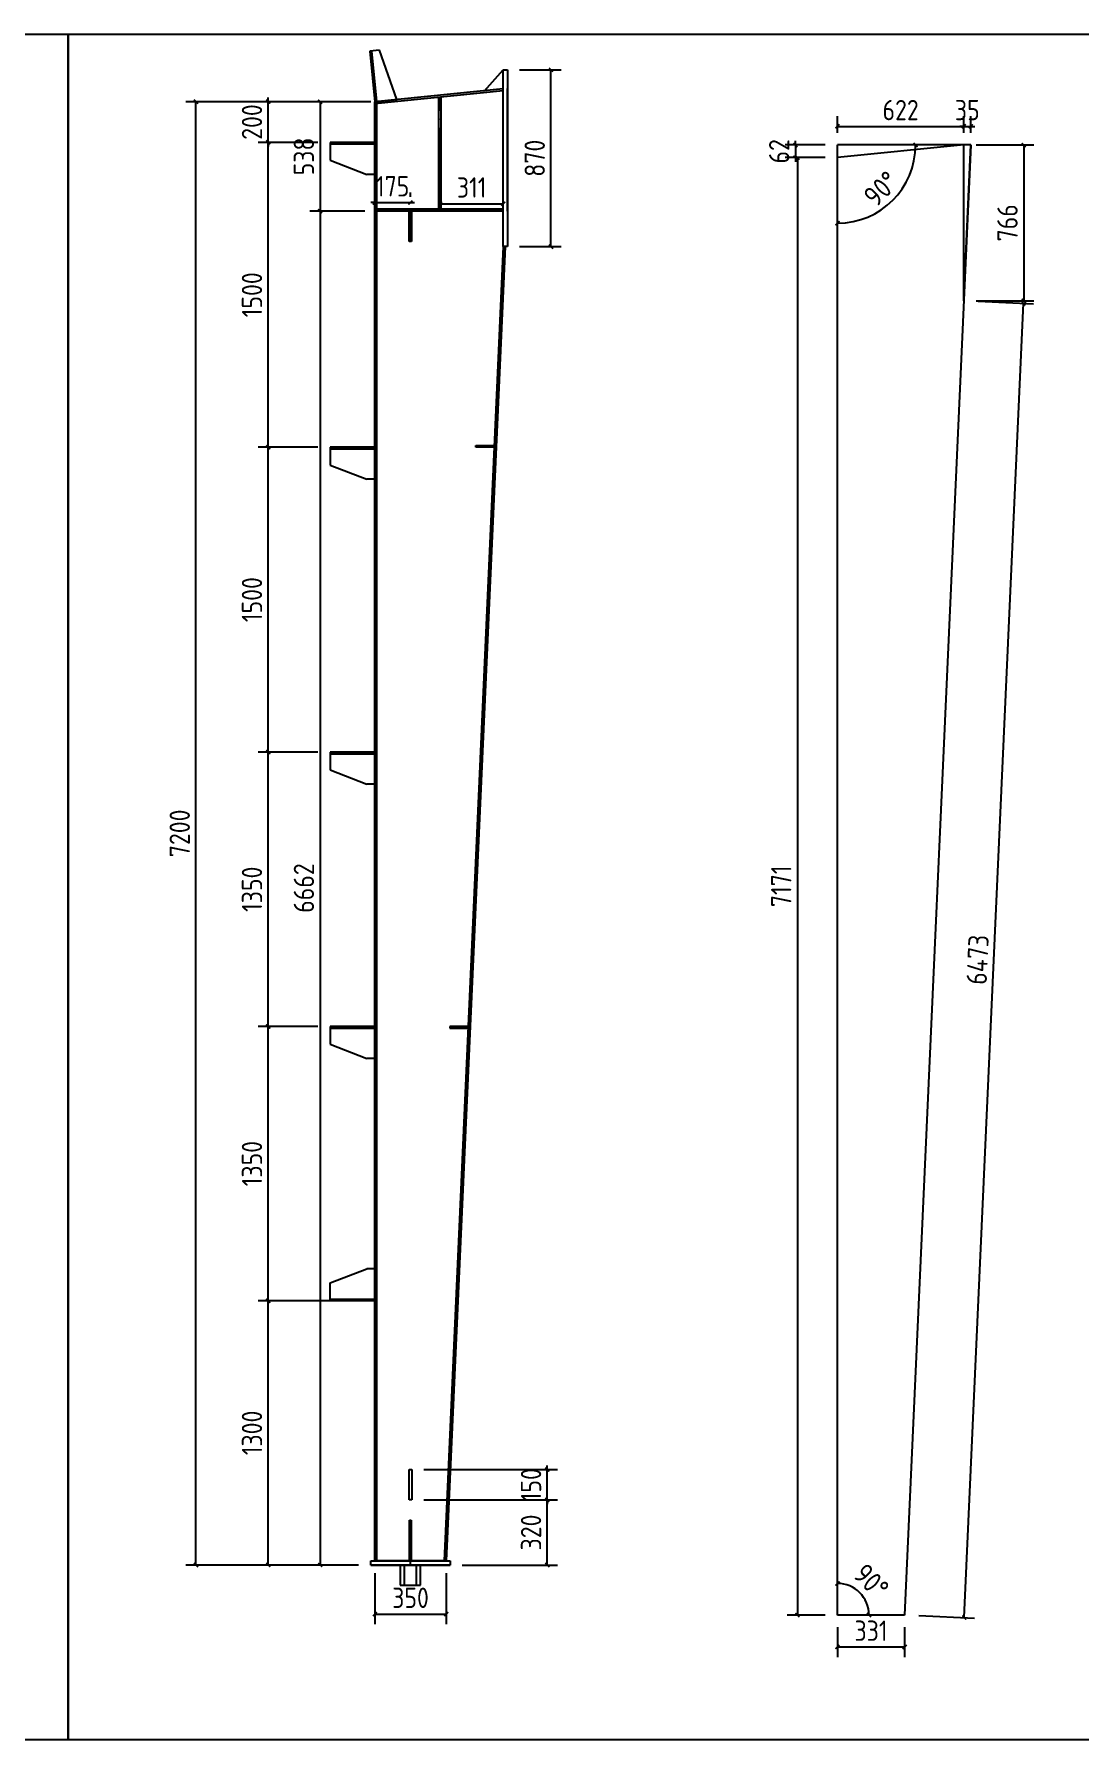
# Model space of a CAD drawing. Extents: x 810015 to 1451442, y -271755 to 145013.
# Drawn here: x 886068 to 911806, y 21887 to 63852 of the extents above; entities that cross this region are included whole.
import ezdxf

# ---------------------------------------------------------------- set-up
doc = ezdxf.new("R2010")
doc.units = 0
doc.header["$LTSCALE"] = 1000
doc.header["$MEASUREMENT"] = 0
doc.linetypes.add('DOTE', pattern=[2.42, 2, -0.2, 0.02, -0.2])
doc.styles.get("Standard").update_dxf_attribs({"font": 'gbenor.shx', "bigfont": 'gbcbig.shx'})
doc.dimstyles.get("Standard").update_dxf_attribs({"dimscale": 100, "dimtxt": 2.5, "dimasz": 1, "dimexe": 2.5, "dimexo": 3, "dimgap": 1.5, "dimtad": 1, "dimdec": 0, "dimzin": 0, "dimdsep": 46, "dimtxsty": 'Standard', "dimblk": 'ARCHTICK', "dimcen": 0.09, "dimadec": 0, "dimazin": 0, "dimtfac": 1, "dimtdec": 0, "dimtix": 1, "dimtmove": 2, "dimatfit": 3, "dimfxl": 1, "dimtolj": 1, "dimtzin": 0, "dimarcsym": 0})

# ---------------------------------------------------------------- blocks, each defined once
blk = doc.blocks.new('_ArchTick')
at = {"color": 0, "linetype": 'ByBlock', "const_width": 0.4}
blk.add_lwpolyline([(-0.5, -0.5), (0.5, 0.5)], dxfattribs=at)
blk = doc.blocks.new('*D997')
at = {"color": 0, "lineweight": -2}
for p, q in [((894454, 25989), (894454, 24732)), ((896209, 25989), (896209, 24732)), ((894454, 24982), (896209, 24982))]:
    blk.add_line(p, q, dxfattribs=at)
at = {"layer": 'Defpoints', "color": 0}
for p in [(894454, 26289), (896209, 26289), (896209, 24982)]:
    blk.add_point(p, dxfattribs=at)
at = {"color": 0, "lineweight": -2, "xscale": 100, "yscale": 100, "zscale": 100, "rotation": 180}
blk.add_blockref('_ArchTick', (894454, 24982), dxfattribs=at)
at = {"color": 0, "lineweight": -2, "xscale": 100, "yscale": 100, "zscale": 100}
blk.add_blockref('_ArchTick', (896209, 24982), dxfattribs=at)
at = {"color": 0, "insert": (895332, 25382), "char_height": 500, "attachment_point": 5}
blk.add_mtext('\\A1;350', dxfattribs=at)
blk = doc.blocks.new('*D998')
at = {"color": 0, "lineweight": -2}
for p, q in [((893624, 62189), (889802, 62189)), ((890052, 26189), (890052, 62189)), ((894054, 26189), (889802, 26189))]:
    blk.add_line(p, q, dxfattribs=at)
at = {"layer": 'Defpoints', "color": 0}
for p in [(890052, 62189), (893924, 62189), (894354, 26189)]:
    blk.add_point(p, dxfattribs=at)
at = {"color": 0, "lineweight": -2, "xscale": 100, "yscale": 100, "zscale": 100}
for p, rotation in [((890052, 62189), 90), ((890052, 26189), 270)]:
    blk.add_blockref('_ArchTick', p, dxfattribs=dict(at, rotation=rotation))
at = {"color": 0, "insert": (889652, 44189), "char_height": 500, "attachment_point": 5, "rotation": 90}
blk.add_mtext('\\A1;7200', dxfattribs=at)
blk = doc.blocks.new('*D999')
at = {"color": 0, "lineweight": -2}
for p, q in [((894030, 32689), (891580, 32689)), ((891830, 26189), (891830, 32689)), ((894054, 26189), (891580, 26189))]:
    blk.add_line(p, q, dxfattribs=at)
at = {"layer": 'Defpoints', "color": 0}
for p in [(891830, 32689), (894330, 32689), (894354, 26189)]:
    blk.add_point(p, dxfattribs=at)
at = {"color": 0, "lineweight": -2, "xscale": 100, "yscale": 100, "zscale": 100}
for p, rotation in [((891830, 32689), 90), ((891830, 26189), 270)]:
    blk.add_blockref('_ArchTick', p, dxfattribs=dict(at, rotation=rotation))
at = {"color": 0, "insert": (891430, 29439), "char_height": 500, "attachment_point": 5, "rotation": 90}
blk.add_mtext('\\A1;1300', dxfattribs=at)
blk = doc.blocks.new('*D1000')
at = {"color": 0, "lineweight": -2}
for p, q in [((893054, 39439), (891580, 39439)), ((891830, 32689), (891830, 39439)), ((894030, 32689), (891580, 32689))]:
    blk.add_line(p, q, dxfattribs=at)
at = {"layer": 'Defpoints', "color": 0}
for p in [(891830, 39439), (893354, 39439), (894330, 32689)]:
    blk.add_point(p, dxfattribs=at)
at = {"color": 0, "lineweight": -2, "xscale": 100, "yscale": 100, "zscale": 100}
for p, rotation in [((891830, 39439), 90), ((891830, 32689), 270)]:
    blk.add_blockref('_ArchTick', p, dxfattribs=dict(at, rotation=rotation))
at = {"color": 0, "insert": (891430, 36064), "char_height": 500, "attachment_point": 5, "rotation": 90}
blk.add_mtext('\\A1;1350', dxfattribs=at)
blk = doc.blocks.new('*D1001')
at = {"color": 0, "lineweight": -2}
for p, q in [((893054, 46189), (891580, 46189)), ((891830, 39439), (891830, 46189)), ((893054, 39439), (891580, 39439))]:
    blk.add_line(p, q, dxfattribs=at)
at = {"layer": 'Defpoints', "color": 0}
for p in [(891830, 46189), (893354, 46189), (893354, 39439)]:
    blk.add_point(p, dxfattribs=at)
at = {"color": 0, "lineweight": -2, "xscale": 100, "yscale": 100, "zscale": 100}
for p, rotation in [((891830, 46189), 90), ((891830, 39439), 270)]:
    blk.add_blockref('_ArchTick', p, dxfattribs=dict(at, rotation=rotation))
at = {"color": 0, "insert": (891430, 42814), "char_height": 500, "attachment_point": 5, "rotation": 90}
blk.add_mtext('\\A1;1350', dxfattribs=at)
blk = doc.blocks.new('*D1002')
at = {"color": 0, "lineweight": -2}
for p, q in [((893054, 53689), (891580, 53689)), ((891830, 46189), (891830, 53689)), ((893054, 46189), (891580, 46189))]:
    blk.add_line(p, q, dxfattribs=at)
at = {"layer": 'Defpoints', "color": 0}
for p in [(891830, 53689), (893354, 53689), (893354, 46189)]:
    blk.add_point(p, dxfattribs=at)
at = {"color": 0, "lineweight": -2, "xscale": 100, "yscale": 100, "zscale": 100}
for p, rotation in [((891830, 53689), 90), ((891830, 46189), 270)]:
    blk.add_blockref('_ArchTick', p, dxfattribs=dict(at, rotation=rotation))
at = {"color": 0, "insert": (891430, 49939), "char_height": 500, "attachment_point": 5, "rotation": 90}
blk.add_mtext('\\A1;1500', dxfattribs=at)
blk = doc.blocks.new('*D1003')
at = {"color": 0, "lineweight": -2}
for p, q in [((893054, 61189), (891580, 61189)), ((891830, 53689), (891830, 61189)), ((893054, 53689), (891580, 53689))]:
    blk.add_line(p, q, dxfattribs=at)
at = {"layer": 'Defpoints', "color": 0}
for p in [(891830, 61189), (893354, 61189), (893354, 53689)]:
    blk.add_point(p, dxfattribs=at)
at = {"color": 0, "lineweight": -2, "xscale": 100, "yscale": 100, "zscale": 100}
for p, rotation in [((891830, 61189), 90), ((891830, 53689), 270)]:
    blk.add_blockref('_ArchTick', p, dxfattribs=dict(at, rotation=rotation))
at = {"color": 0, "insert": (891430, 57439), "char_height": 500, "attachment_point": 5, "rotation": 90}
blk.add_mtext('\\A1;1500', dxfattribs=at)
blk = doc.blocks.new('*D1004')
at = {"color": 0, "lineweight": -2}
for p, q in [((893535, 62189), (891580, 62189)), ((891830, 62189), (891830, 62289)), ((891830, 61189), (891830, 62189)), ((893054, 61189), (891580, 61189)), ((891830, 61189), (891830, 61089))]:
    blk.add_line(p, q, dxfattribs=at)
at = {"layer": 'Defpoints', "color": 0}
for p in [(891830, 62189), (893835, 62189), (893354, 61189)]:
    blk.add_point(p, dxfattribs=at)
at = {"color": 0, "lineweight": -2, "xscale": 100, "yscale": 100, "zscale": 100}
for p, rotation in [((891830, 62189), 270), ((891830, 61189), 90)]:
    blk.add_blockref('_ArchTick', p, dxfattribs=dict(at, rotation=rotation))
at = {"color": 0, "insert": (891430, 61689), "char_height": 500, "attachment_point": 5, "rotation": 90}
blk.add_mtext('\\A1;200', dxfattribs=at)
blk = doc.blocks.new('*D1005')
at = {"color": 0, "lineweight": -2}
for p, q in [((898015, 62973), (899039, 62973)), ((898789, 58623), (898789, 62973)), ((898015, 58623), (899039, 58623))]:
    blk.add_line(p, q, dxfattribs=at)
at = {"layer": 'Defpoints', "color": 0}
for p in [(897715, 62973), (898789, 62973), (897715, 58623)]:
    blk.add_point(p, dxfattribs=at)
at = {"color": 0, "lineweight": -2, "xscale": 100, "yscale": 100, "zscale": 100}
for p, rotation in [((898789, 62973), 90), ((898789, 58623), 270)]:
    blk.add_blockref('_ArchTick', p, dxfattribs=dict(at, rotation=rotation))
at = {"color": 0, "insert": (898389, 60798), "char_height": 500, "attachment_point": 5, "rotation": 90}
blk.add_mtext('\\A1;870', dxfattribs=at)
blk = doc.blocks.new('*D1006')
at = {"color": 0, "lineweight": -2}
for p, q in [((894154, 62189), (892858, 62189)), ((893108, 62189), (893108, 59498)), ((894204, 59498), (892858, 59498))]:
    blk.add_line(p, q, dxfattribs=at)
at = {"layer": 'Defpoints', "color": 0}
for p in [(894454, 62189), (893108, 59498), (894504, 59498)]:
    blk.add_point(p, dxfattribs=at)
at = {"color": 0, "lineweight": -2, "xscale": 100, "yscale": 100, "zscale": 100}
for p, rotation in [((893108, 62189), 90), ((893108, 59498), 270)]:
    blk.add_blockref('_ArchTick', p, dxfattribs=dict(at, rotation=rotation))
at = {"color": 0, "insert": (892708, 60843), "char_height": 500, "attachment_point": 5, "rotation": 90}
blk.add_mtext('\\A1;538', dxfattribs=at)
blk = doc.blocks.new('*D1007')
at = {"color": 0, "lineweight": -2}
for p, q in [((894204, 59498), (892858, 59498)), ((893108, 59498), (893108, 26189)), ((894054, 26189), (892858, 26189))]:
    blk.add_line(p, q, dxfattribs=at)
at = {"layer": 'Defpoints', "color": 0}
for p in [(894504, 59498), (893108, 26189), (894354, 26189)]:
    blk.add_point(p, dxfattribs=at)
at = {"color": 0, "lineweight": -2, "xscale": 100, "yscale": 100, "zscale": 100}
for p, rotation in [((893108, 59498), 90), ((893108, 26189), 270)]:
    blk.add_blockref('_ArchTick', p, dxfattribs=dict(at, rotation=rotation))
at = {"color": 0, "insert": (892708, 42843), "char_height": 500, "attachment_point": 5, "rotation": 90}
blk.add_mtext('\\A1;6662', dxfattribs=at)
blk = doc.blocks.new('*D1008')
at = {"color": 0, "lineweight": -2}
for p, q in [((895662, 27789), (898948, 27789)), ((898698, 26189), (898698, 27789)), ((896604, 26189), (898948, 26189))]:
    blk.add_line(p, q, dxfattribs=at)
at = {"layer": 'Defpoints', "color": 0}
for p in [(895362, 27789), (898698, 27789), (896304, 26189)]:
    blk.add_point(p, dxfattribs=at)
at = {"color": 0, "lineweight": -2, "xscale": 100, "yscale": 100, "zscale": 100}
for p, rotation in [((898698, 27789), 90), ((898698, 26189), 270)]:
    blk.add_blockref('_ArchTick', p, dxfattribs=dict(at, rotation=rotation))
at = {"color": 0, "insert": (898298, 26989), "char_height": 500, "attachment_point": 5, "rotation": 90}
blk.add_mtext('\\A1;320', dxfattribs=at)
blk = doc.blocks.new('*D1009')
at = {"color": 0, "lineweight": -2}
for p, q in [((895662, 28539), (898948, 28539)), ((898698, 28539), (898698, 28639)), ((898698, 27789), (898698, 28539)), ((895662, 27789), (898948, 27789)), ((898698, 27789), (898698, 27689))]:
    blk.add_line(p, q, dxfattribs=at)
at = {"layer": 'Defpoints', "color": 0}
for p in [(895362, 28539), (898698, 28539), (895362, 27789)]:
    blk.add_point(p, dxfattribs=at)
at = {"color": 0, "lineweight": -2, "xscale": 100, "yscale": 100, "zscale": 100}
for p, rotation in [((898698, 28539), 270), ((898698, 27789), 90)]:
    blk.add_blockref('_ArchTick', p, dxfattribs=dict(at, rotation=rotation))
at = {"color": 0, "insert": (898298, 28164), "char_height": 500, "attachment_point": 5, "rotation": 90}
blk.add_mtext('\\A1;150', dxfattribs=at)
blk = doc.blocks.new('*D295')
at = {"color": 0, "lineweight": -2}
for p, q in [((908960, 24895), (910417, 57229)), ((909299, 57279), (910666, 57218)), ((907843, 24945), (909210, 24883))]:
    blk.add_line(p, q, dxfattribs=at)
at = {"layer": 'Defpoints', "color": 0}
for p in [(908999, 57293), (910417, 57229), (907543, 24958)]:
    blk.add_point(p, dxfattribs=at)
at = {"color": 0, "lineweight": -2, "xscale": 100, "yscale": 100, "zscale": 100}
for p, rotation in [((910417, 57229), 87.42162862527373), ((908960, 24895), 267.4216286252737)]:
    blk.add_blockref('_ArchTick', p, dxfattribs=dict(at, rotation=rotation))
at = {"color": 0, "insert": (909289, 41080), "char_height": 500, "attachment_point": 5, "rotation": 87.4216}
blk.add_mtext('\\A1;6473', dxfattribs=at)
blk = doc.blocks.new('*D1015')
at = {"color": 0, "lineweight": -2}
for p, q in [((905839, 24658), (905839, 23922)), ((907493, 24658), (907493, 23922)), ((905839, 24172), (907493, 24172))]:
    blk.add_line(p, q, dxfattribs=at)
at = {"layer": 'Defpoints', "color": 0}
for p in [(905839, 24958), (907493, 24958), (907493, 24172)]:
    blk.add_point(p, dxfattribs=at)
at = {"color": 0, "lineweight": -2, "xscale": 100, "yscale": 100, "zscale": 100, "rotation": 180}
blk.add_blockref('_ArchTick', (905839, 24172), dxfattribs=at)
at = {"color": 0, "lineweight": -2, "xscale": 100, "yscale": 100, "zscale": 100}
blk.add_blockref('_ArchTick', (907493, 24172), dxfattribs=at)
at = {"color": 0, "insert": (906666, 24572), "char_height": 500, "attachment_point": 5}
blk.add_mtext('\\A1;331', dxfattribs=at)
blk = doc.blocks.new('*D1016')
at = {"color": 0, "lineweight": -2}
for p, q in [((905839, 61424), (905839, 61833)), ((908949, 61424), (908949, 61833)), ((905839, 61583), (908949, 61583))]:
    blk.add_line(p, q, dxfattribs=at)
at = {"layer": 'Defpoints', "color": 0}
for p in [(908949, 61583), (905839, 61124), (908949, 61124)]:
    blk.add_point(p, dxfattribs=at)
at = {"color": 0, "lineweight": -2, "xscale": 100, "yscale": 100, "zscale": 100, "rotation": 180}
blk.add_blockref('_ArchTick', (905839, 61583), dxfattribs=at)
at = {"color": 0, "lineweight": -2, "xscale": 100, "yscale": 100, "zscale": 100}
blk.add_blockref('_ArchTick', (908949, 61583), dxfattribs=at)
at = {"color": 0, "insert": (907394, 61983), "char_height": 500, "attachment_point": 5}
blk.add_mtext('\\A1;622', dxfattribs=at)
blk = doc.blocks.new('*D1017')
at = {"color": 0, "lineweight": -2}
for p, q in [((908949, 61424), (908949, 61833)), ((909122, 61424), (909122, 61833)), ((908949, 61583), (908849, 61583)), ((908949, 61583), (909122, 61583)), ((909122, 61583), (909222, 61583))]:
    blk.add_line(p, q, dxfattribs=at)
at = {"layer": 'Defpoints', "color": 0}
for p in [(909122, 61583), (908949, 61124), (909122, 61124)]:
    blk.add_point(p, dxfattribs=at)
at = {"color": 0, "lineweight": -2, "xscale": 100, "yscale": 100, "zscale": 100}
blk.add_blockref('_ArchTick', (908949, 61583), dxfattribs=at)
at = {"color": 0, "lineweight": -2, "xscale": 100, "yscale": 100, "zscale": 100, "rotation": 180}
blk.add_blockref('_ArchTick', (909122, 61583), dxfattribs=at)
at = {"color": 0, "insert": (909035, 61983), "char_height": 500, "attachment_point": 5}
blk.add_mtext('\\A1;35', dxfattribs=at)
blk = doc.blocks.new('*D1018')
at = {"color": 0, "lineweight": -2}
for p, q in [((905539, 61124), (904555, 61124)), ((904805, 61124), (904805, 61224)), ((904805, 61124), (904805, 60813)), ((905539, 60813), (904555, 60813)), ((904805, 60813), (904805, 60713))]:
    blk.add_line(p, q, dxfattribs=at)
at = {"layer": 'Defpoints', "color": 0}
for p in [(905839, 61124), (904805, 60813), (905839, 60813)]:
    blk.add_point(p, dxfattribs=at)
at = {"color": 0, "lineweight": -2, "xscale": 100, "yscale": 100, "zscale": 100}
for p, rotation in [((904805, 61124), 270), ((904805, 60813), 90)]:
    blk.add_blockref('_ArchTick', p, dxfattribs=dict(at, rotation=rotation))
at = {"color": 0, "insert": (904405, 60969), "char_height": 500, "attachment_point": 5, "rotation": 90}
blk.add_mtext('\\A1;62', dxfattribs=at)
blk = doc.blocks.new('*D1019')
at = {"color": 0, "lineweight": -2}
for p, q in [((905539, 60813), (904605, 60813)), ((904855, 60813), (904855, 24958)), ((905539, 24958), (904605, 24958))]:
    blk.add_line(p, q, dxfattribs=at)
at = {"layer": 'Defpoints', "color": 0}
for p in [(905839, 60813), (904855, 24958), (905839, 24958)]:
    blk.add_point(p, dxfattribs=at)
at = {"color": 0, "lineweight": -2, "xscale": 100, "yscale": 100, "zscale": 100}
for p, rotation in [((904855, 60813), 90), ((904855, 24958), 270)]:
    blk.add_blockref('_ArchTick', p, dxfattribs=dict(at, rotation=rotation))
at = {"color": 0, "insert": (904455, 42886), "char_height": 500, "attachment_point": 5, "rotation": 90}
blk.add_mtext('\\A1;7171', dxfattribs=at)
blk = doc.blocks.new('*D1036')
at = {"color": 0, "lineweight": -2}
for p, q in [((909249, 61124), (910674, 61124)), ((910424, 61124), (910424, 57293)), ((909249, 57293), (910674, 57293))]:
    blk.add_line(p, q, dxfattribs=at)
at = {"layer": 'Defpoints', "color": 0}
for p in [(908949, 61124), (908949, 57293), (910424, 57293)]:
    blk.add_point(p, dxfattribs=at)
at = {"color": 0, "lineweight": -2, "xscale": 100, "yscale": 100, "zscale": 100}
for p, rotation in [((910424, 61124), 90), ((910424, 57293), 270)]:
    blk.add_blockref('_ArchTick', p, dxfattribs=dict(at, rotation=rotation))
at = {"color": 0, "insert": (910024, 59209), "char_height": 500, "attachment_point": 5, "rotation": 90}
blk.add_mtext('\\A1;766', dxfattribs=at)
blk = doc.blocks.new('*D1040')
at = {"color": 0, "lineweight": -2}
blk.add_arc((905839, 24958), 777, 0, 90, dxfattribs=at)
at = {"layer": 'Defpoints', "color": 0}
for p in [(905839, 60813), (906511, 25347), (905839, 24958), (905839, 24958), (907493, 24958)]:
    blk.add_point(p, dxfattribs=at)
at = {"color": 0, "lineweight": -2, "xscale": 100, "yscale": 100, "zscale": 100}
for p, rotation in [((905839, 25735), 179.9999999999999), ((906615, 24958), 270)]:
    blk.add_blockref('_ArchTick', p, dxfattribs=dict(at, rotation=rotation))
at = {"color": 0, "insert": (906671, 25791), "char_height": 500, "attachment_point": 5, "rotation": 315}
blk.add_mtext('\\A1;90°', dxfattribs=at)
blk = doc.blocks.new('*D1041')
at = {"color": 0, "lineweight": -2}
blk.add_arc((905839, 61124), 1923, 270, 0, dxfattribs=at)
at = {"layer": 'Defpoints', "color": 0}
for p in [(905839, 61124), (909122, 61124), (905839, 60813), (906800, 59459), (905839, 24958)]:
    blk.add_point(p, dxfattribs=at)
at = {"color": 0, "lineweight": -2, "xscale": 100, "yscale": 100, "zscale": 100}
for p, rotation in [((907761, 61124), 90), ((905839, 59202), 180)]:
    blk.add_blockref('_ArchTick', p, dxfattribs=dict(at, rotation=rotation))
at = {"color": 0, "insert": (906915, 60048), "char_height": 500, "attachment_point": 5, "rotation": 45}
blk.add_mtext('\\A1;90°', dxfattribs=at)
blk = doc.blocks.new('*D1083')
at = {"color": 0, "lineweight": -2}
for p, q in [((894454, 59708), (894354, 59708)), ((894454, 59856), (894454, 59958)), ((894454, 59708), (895329, 59708)), ((895329, 59848), (895329, 59958)), ((895329, 59708), (895429, 59708))]:
    blk.add_line(p, q, dxfattribs=at)
at = {"layer": 'Defpoints', "color": 0}
for p in [(895329, 59708), (894454, 59556), (895329, 59548)]:
    blk.add_point(p, dxfattribs=at)
at = {"color": 0, "lineweight": -2, "xscale": 100, "yscale": 100, "zscale": 100}
blk.add_blockref('_ArchTick', (894454, 59708), dxfattribs=at)
at = {"color": 0, "lineweight": -2, "xscale": 100, "yscale": 100, "zscale": 100, "rotation": 180}
blk.add_blockref('_ArchTick', (895329, 59708), dxfattribs=at)
at = {"color": 0, "insert": (894892, 60108), "char_height": 500, "attachment_point": 5}
blk.add_mtext('\\A1;175', dxfattribs=at)
blk = doc.blocks.new('*D1084')
at = {"color": 0, "lineweight": -2}
for p, q in [((896060, 59910), (896060, 59929)), ((896060, 59679), (897615, 59679)), ((897615, 59910), (897615, 59929))]:
    blk.add_line(p, q, dxfattribs=at)
at = {"layer": 'Defpoints', "color": 0}
for p in [(896060, 59610), (897615, 59679), (897615, 59610)]:
    blk.add_point(p, dxfattribs=at)
at = {"color": 0, "lineweight": -2, "xscale": 100, "yscale": 100, "zscale": 100, "rotation": 180}
blk.add_blockref('_ArchTick', (896060, 59679), dxfattribs=at)
at = {"color": 0, "lineweight": -2, "xscale": 100, "yscale": 100, "zscale": 100}
blk.add_blockref('_ArchTick', (897615, 59679), dxfattribs=at)
at = {"color": 0, "insert": (896837, 60079), "char_height": 500, "attachment_point": 5}
blk.add_mtext('\\A1;311', dxfattribs=at)

msp = doc.modelspace()

# ---------------------------------------------------------------- linework, layer by layer
at = {"color": 2}
for p, q in [((894568.9, 63455.2), (894330, 63431.3)), ((894330, 63431.3), (894454.3, 62188.8)), ((894369.8, 63435.3), (894494.1, 62192.7)), ((894991.6, 62242.5), (894568.9, 63455.2)), ((897148.7, 62458.2), (897614.8, 62973.3)), ((897614.8, 58623.3), (897614.8, 62973.3)), ((897614.8, 62973.3), (897714.8, 62973.3)), ((897714.8, 62973.3), (897714.8, 58623.3)), ((897614.8, 62504.8), (894454.3, 62188.8)), ((897614.8, 62454.6), (894454.3, 62138.5)), ((894454.3, 62188.8), (894991.6, 62242.5)), ((894454.3, 62188.8), (894454.3, 62138.5)), ((896029.6, 59547.7), (896029.6, 62299)), ((896089.6, 59547.7), (896089.6, 62299)), ((897714.8, 59498.3), (897714.8, 62513.3)), ((894454.3, 61188.8), (893354.3, 61188.8)), ((893354.3, 61188.8), (893354.3, 61148.8)), ((893354.3, 61148.8), (894454.3, 61148.8)), ((893354.3, 61148.8), (893354.3, 60748.8)), ((894454.3, 61148.8), (894454.3, 60398.8)), ((908949.2, 61124.2), (905838.7, 60813.2)), ((908949.2, 57293), (908949.2, 61124.2)), ((893354.3, 60748.8), (894254.3, 60398.8)), ((894454.3, 60398.8), (894254.3, 60398.8)), ((897614.8, 59547.7), (894504.3, 59547.7)), ((897614.8, 59497.7), (894504.3, 59497.7)), ((897614.8, 59547.7), (896993.8, 59547.7)), ((897614.8, 59547.7), (897114.8, 59547.7)), ((897614.8, 59547.3), (897114.8, 59547.3)), ((897614.8, 59547.3), (897114.8, 59547.3)), ((897714.8, 58623.3), (897614.8, 58623.3)), ((896942.6, 53688.8), (896942.6, 53728.8)), ((896942.6, 53728.8), (897394.4, 53728.8)), ((894454.3, 53688.8), (893354.3, 53688.8)), ((893354.3, 53688.8), (893354.3, 53648.8)), ((893354.3, 53648.8), (894454.3, 53648.8)), ((893354.3, 53648.8), (893354.3, 53248.8)), ((894454.3, 53648.8), (894454.3, 52898.8)), ((897392.6, 53688.8), (896942.6, 53688.8)), ((893354.3, 53248.8), (894254.3, 52898.8)), ((894454.3, 52898.8), (894254.3, 52898.8)), ((894454.3, 46188.8), (893354.3, 46188.8)), ((893354.3, 46188.8), (893354.3, 46148.8)), ((893354.3, 46148.8), (894454.3, 46148.8)), ((893354.3, 46148.8), (893354.3, 45748.8)), ((893354.3, 45748.8), (894254.3, 45398.8)), ((894454.3, 46148.8), (894454.3, 45398.8)), ((894454.3, 45398.8), (894254.3, 45398.8)), ((894454.3, 39438.8), (893354.3, 39438.8)), ((893354.3, 39438.8), (893354.3, 39398.8)), ((893354.3, 39398.8), (894454.3, 39398.8)), ((893354.3, 39398.8), (893354.3, 38998.8)), ((894454.3, 39398.8), (894454.3, 38648.8)), ((896300.9, 39438.8), (896750.9, 39438.8)), ((896750.9, 39438.8), (896300.9, 39438.8)), ((896300.9, 39438.8), (896300.9, 39398.8)), ((896300.9, 39398.8), (896749.1, 39398.8)), ((893354.3, 38998.8), (894254.3, 38648.8)), ((894454.3, 38648.8), (894254.3, 38648.8)), ((893354.3, 33128.8), (894254.3, 33478.8)), ((894454.3, 33478.8), (894254.3, 33478.8)), ((894454.3, 32728.8), (894454.3, 33478.8)), ((893354.3, 32728.8), (893354.3, 33128.8)), ((893354.3, 32688.8), (893354.3, 32728.8)), ((893354.3, 32728.8), (894454.3, 32728.8)), ((894454.3, 32688.8), (893354.3, 32688.8)), ((895309.3, 27288.8), (895349.3, 27288.8)), ((895309.3, 26288.8), (895309.3, 27288.8)), ((895349.3, 27288.8), (895349.3, 26288.8)), ((894354.3, 26188.8), (894354.3, 26288.8)), ((894354.3, 26288.8), (896304.3, 26288.8)), ((894454.3, 26188.8), (894354.3, 26188.8)), ((896304.3, 26188.8), (894354.3, 26188.8)), ((894354.3, 26188.8), (896304.3, 26188.8)), ((896304.3, 26288.8), (896304.3, 26188.8))]:
    msp.add_line(p, q, dxfattribs=at)
for p, q in [((894344.6, 63285.8), (894454.3, 62188.8)), ((894427.6, 62456.2), (894454.3, 62188.8)), ((894454.3, 26288.8), (894454.3, 62188.8)), ((894504.3, 26288.8), (894504.3, 62143.5)), ((897614.8, 62454.6), (897526.7, 62445.8)), ((909121.7, 61124.2), (907493.1, 24958.4)), ((905838.7, 24958.4), (905838.7, 60813.2)), ((897614.8, 58623.3), (896158.8, 26288.8)), ((897664.9, 58623.3), (896208.8, 26288.8)), ((896208.8, 26288.8), (894454.3, 26288.8)), ((907493.1, 24958.4), (905838.7, 24958.4))]:
    msp.add_line(p, q)
at = {"color": 1}
for p, q in [((894354.3, 62188.8), (893315.5, 62188.8)), ((909121.7, 61124.2), (905838.7, 61124.2)), ((905838.7, 60813.2), (905838.7, 61124.2)), ((908949.2, 57293), (909121.7, 61124.2)), ((895329.3, 26188.8), (895329.3, 27288.8)), ((894354.3, 26188.8), (896304.3, 26188.8)), ((895079.3, 26188.8), (895079.3, 25688.8)), ((895179.3, 26188.8), (895179.3, 25688.8)), ((895479.3, 25688.8), (895479.3, 26188.8)), ((895579.3, 25688.8), (895579.3, 26188.8)), ((895079.3, 25688.8), (895579.3, 25688.8))]:
    msp.add_line(p, q, dxfattribs=at)
at = {"color": 1, "linetype": 'DOTE'}
for p, q in [((896059.6, 59547.7), (896059.6, 62299)), ((895329.3, 58747.7), (895329.3, 59547.7))]:
    msp.add_line(p, q, dxfattribs=at)
at = {"color": 4, "linetype": 'DOTE'}
for p, q in [((895299.3, 58747.7), (895299.3, 59497.7)), ((895299.3, 59497.7), (895359.3, 59497.7)), ((895329.3, 59497.7), (895359.3, 59497.7)), ((895359.3, 59497.7), (895359.3, 58747.7)), ((895359.3, 58747.7), (895299.3, 58747.7)), ((895301.6, 27788.8), (895301.6, 28538.8)), ((895301.6, 28538.8), (895361.6, 28538.8)), ((895361.6, 28538.8), (895361.6, 27788.8)), ((895331.6, 27788.8), (895301.6, 27788.8)), ((895361.6, 27788.8), (895331.6, 27788.8))]:
    msp.add_line(p, q, dxfattribs=at)
at = {"color": 2, "linetype": 'DOTE'}
for p, q in [((895331.6, 27788.8), (895311.6, 27788.8)), ((895351.6, 27788.8), (895331.6, 27788.8))]:
    msp.add_line(p, q, dxfattribs=at)
for points in [[(832304.7, 63851.7), (886905.7, 63851.7), (886905.7, 21886.5), (832304.7, 21886.5)], [(886905.7, 63851.7), (941506.8, 63851.7), (941506.8, 21886.5), (886905.7, 21886.5)]]:
    msp.add_lwpolyline(points, close=True)

# ---------------------------------------------------------------- dimensions: what is measured, and where the dimension line sits
at = {"color": 3}
for p1, p2, distance, picture, middle in [((897714.8, 58623.3), (897714.8, 62973.3), -1073.7, '*D1005', (898388.5, 60798.3)), ((908949.2, 61124.2), (908949.2, 57293), 1475, '*D1036', (910024.2, 59208.6)), ((907543.2, 24958.4), (908999.2, 57293), -1418.8, '*D295', (909288.9, 41079.9))]:
    dim = msp.add_aligned_dim(p1=p1, p2=p2, distance=distance, dimstyle='Standard', override={"dimtxt": 5, "dimlfac": 0.2}, dxfattribs=at)
    dim.commit()
    dim.dimension.update_dxf_attribs({"geometry": picture, "text_midpoint": middle})
for base, p1, p2, picture, middle in [((890051.7, 62188.8), (894354.3, 26188.8), (893924.4, 62188.8), '*D998', (889651.7, 44188.8)), ((891830.2, 62188.8), (893354.3, 61188.8), (893834.9, 62188.8), '*D1004', (891430.2, 61688.8)), ((893107.7, 59497.7), (894454.3, 62188.8), (894504.3, 59497.7), '*D1006', (892707.7, 60843.2)), ((904804.8, 60813.2), (905838.7, 61124.2), (905838.7, 60813.2), '*D1018', (904404.8, 60968.7)), ((891830.2, 61188.8), (893354.3, 53688.8), (893354.3, 61188.8), '*D1003', (891430.2, 57438.8)), ((904854.8, 24958.4), (905838.7, 60813.2), (905838.7, 24958.4), '*D1019', (904454.8, 42885.8)), ((893107.7, 26188.8), (894504.3, 59497.7), (894354.3, 26188.8), '*D1007', (892707.7, 42843.2)), ((891830.2, 53688.8), (893354.3, 46188.8), (893354.3, 53688.8), '*D1002', (891430.2, 49938.8)), ((891830.2, 46188.8), (893354.3, 39438.8), (893354.3, 46188.8), '*D1001', (891430.2, 42813.8)), ((891830.2, 39438.8), (894330, 32688.8), (893354.3, 39438.8), '*D1000', (891430.2, 36063.8)), ((891830.2, 32688.8), (894354.3, 26188.8), (894330, 32688.8), '*D999', (891430.2, 29438.8)), ((898697.6, 28538.8), (895361.6, 27788.8), (895361.6, 28538.8), '*D1009', (898297.6, 28163.8)), ((898697.6, 27788.8), (896304.3, 26188.8), (895361.6, 27788.8), '*D1008', (898297.6, 26988.8))]:
    dim = msp.add_linear_dim(base=base, p1=p1, p2=p2, angle=90, dimstyle='Standard', override={"dimtxt": 5, "dimlfac": 0.2}, dxfattribs=at)
    dim.commit()
    dim.dimension.update_dxf_attribs({"geometry": picture, "text_midpoint": middle})
for base, p1, p2, picture, middle in [((908949.2, 61583.4), (905838.7, 61124.2), (908949.2, 61124.2), '*D1016', (907393.9, 61983.4)), ((909121.7253, 61583.4448), (908949.1973, 61124.227), (909121.7253, 61124.227), '*D1017', (909035.4613, 61983.4448)), ((895329.3, 59708.4), (894454.3, 59556.2), (895329.3, 59547.7), '*D1083', (894891.8, 60108.4)), ((897614.8, 59679.1), (896059.6, 59609.8), (897614.8, 59609.8), '*D1084', (896837.2, 60079.1)), ((907493.1, 24171.9), (905838.7, 24958.4), (907493.1, 24958.4), '*D1015', (906665.9, 24571.9))]:
    dim = msp.add_linear_dim(base=base, p1=p1, p2=p2, dimstyle='Standard', override={"dimtxt": 5, "dimlfac": 0.2}, dxfattribs=at)
    dim.commit()
    dim.dimension.update_dxf_attribs({"geometry": picture, "text_midpoint": middle})
at = {"color": 1}
for base, line1, line2, picture, middle in [((906800, 59459.1), ((905838.7, 24958.4), (905838.7, 60813.2)), ((909121.7, 61124.2), (905838.7, 61124.2)), '*D1041', (906915.4, 60047.5)), ((906511.4, 25346.8), ((907493.1, 24958.4), (905838.7, 24958.4)), ((905838.7, 24958.4), (905838.7, 60813.2)), '*D1040', (906670.8, 25790.5))]:
    dim = msp.add_angular_dim_2l(base=base, line1=line1, line2=line2, dimstyle='Standard', override={"dimtxt": 5}, dxfattribs=at)
    dim.commit()
    dim.dimension.update_dxf_attribs({"geometry": picture, "text_midpoint": middle})
at = {"color": 3}
dim = msp.add_aligned_dim(p1=(894454.3, 26288.8), p2=(896208.8, 26288.8), distance=-1306.6, text='350', dimstyle='Standard', override={"dimtxt": 5, "dimlfac": 0.2}, dxfattribs=at)
dim.commit()
dim.dimension.update_dxf_attribs({"geometry": '*D997', "text_midpoint": (895331.6, 25382.2)})

doc.saveas('drawing.dxf')
